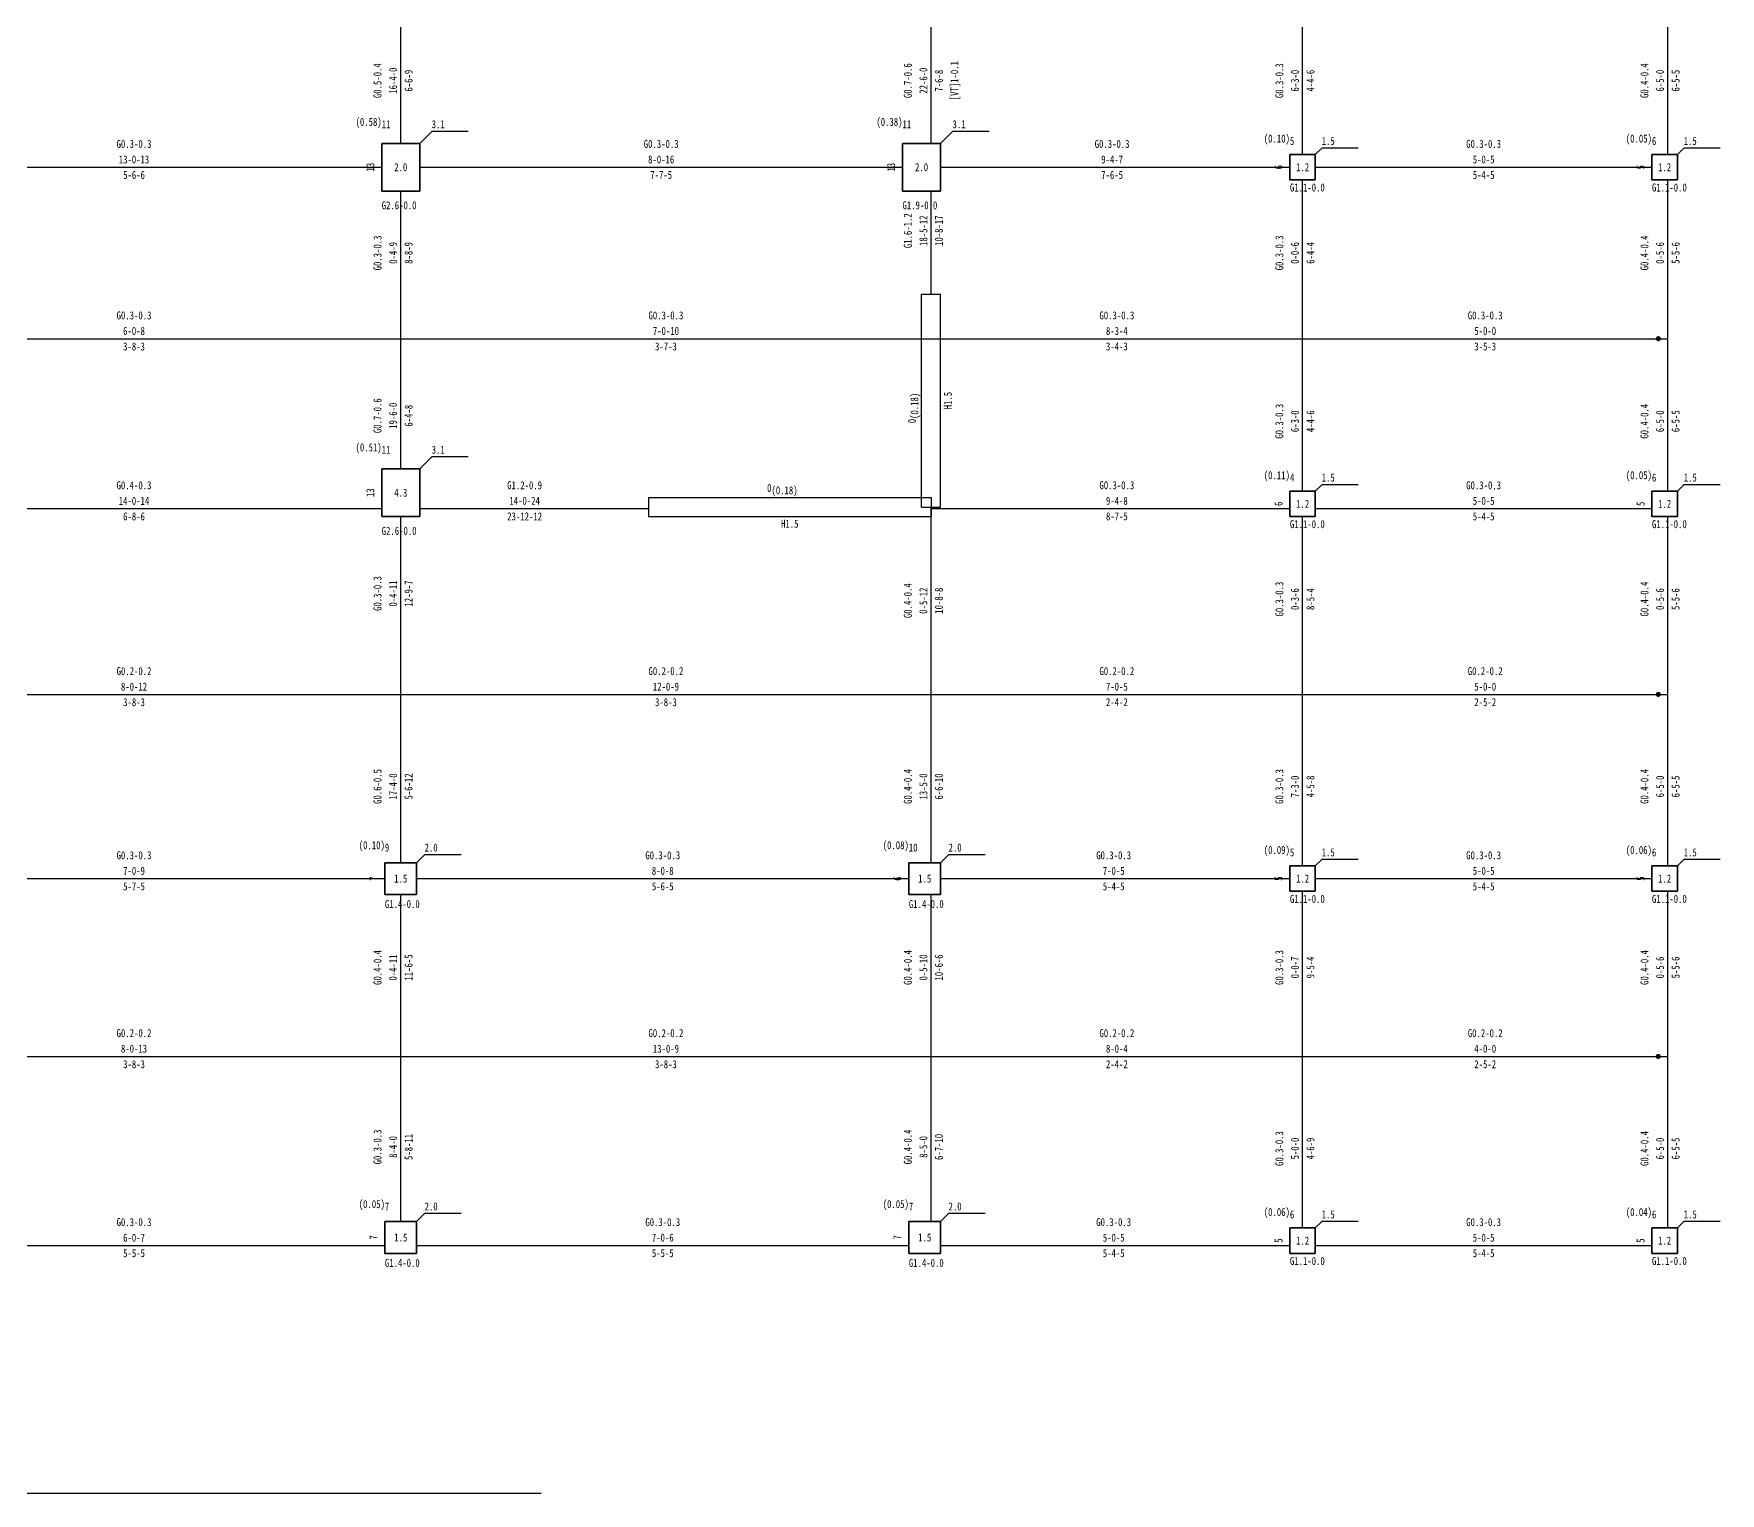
# Model space of a CAD drawing. Header units: millimetres. Extents: x -1455 to 850709, y 32926 to 221881.
# Drawn here: x 824154 to 850709, y 49831 to 72810 of the extents above; entities that cross this region are included whole.
import ezdxf
from ezdxf.enums import TextEntityAlignment as Align

# ---------------------------------------------------------------- set-up
doc = ezdxf.new("R2010")
doc.units = ezdxf.units.MM
doc.layers.add('S_EdgeMemberShadeSctn', color=7, linetype='Continuous', lineweight=9, true_color=0x7f7f7f)
for name, color, linetype, lineweight in [('层15100', 134, 'Continuous', 25), ('层15101', 52, 'Continuous', 25), ('层15103', 84, 'Continuous', 25), ('层15202', 7, 'Continuous', 25), ('层15220', 4, 'Continuous', 25), ('层15221', 2, 'Continuous', 25), ('层15223', 3, 'Continuous', 25)]:
    doc.layers.add(name, color=color, linetype=linetype, lineweight=lineweight)
doc.styles.add('宋体', font='')
doc.styles.get('宋体').set_extended_font_data('宋体')

# ---------------------------------------------------------------- blocks, each defined once
blk = doc.blocks.new('SA2019-4-24-14_40_49')
at = {"layer": '层15100'}
for p, q in [((52.5, 17.375), (52.5, 19.725)), ((60.85, 17.375), (60.85, 19.725)), ((66.7, 17.2), (66.7, 19.725)), ((72.449, 17.2), (72.45, 19.725)), ((44.4, 17), (52.2, 17)), ((52.8, 17), (60.4, 17)), ((61, 17), (66.5, 17)), ((66.9, 17), (72.2, 17)), ((66.7, 14.3), (66.7, 16.8)), ((72.45, 14.3), (72.449, 16.8)), ((52.5, 14.3), (52.5, 16.625)), ((44.1, 14.3), (52.5, 14.3)), ((52.5, 12.25), (52.5, 14.3)), ((52.5, 14.3), (60.85, 14.3)), ((66.7, 11.9), (66.7, 14.3)), ((72.449, 11.9), (72.45, 14.3)), ((44.4, 11.625), (52.2, 11.625)), ((52.5, 8.7), (52.5, 11.5)), ((52.8, 11.625), (56.4, 11.626)), ((60.85, 8.7), (60.85, 11.65)), ((60.85, 11.626), (66.5, 11.626)), ((66.7, 8.7), (66.7, 11.5)), ((66.9, 11.625), (72.2, 11.625)), ((72.45, 8.7), (72.449, 11.5)), ((52.5, 6.05), (52.5, 8.7)), ((60.85, 6.05), (60.85, 8.7)), ((66.7, 6), (66.7, 8.7)), ((72.449, 6), (72.45, 8.7)), ((44.35, 5.8), (52.25, 5.8)), ((52.75, 5.8), (60.5, 5.8)), ((61, 5.8), (66.5, 5.8)), ((66.7, 3), (66.7, 5.6)), ((66.9, 5.8), (72.2, 5.8)), ((72.45, 3), (72.449, 5.6)), ((52.5, 3), (52.5, 5.55)), ((60.85, 3), (60.85, 5.55)), ((52.5, 0.4), (52.5, 3)), ((60.85, 0.4), (60.85, 3)), ((66.7, 0.3), (66.7, 3)), ((72.449, 0.3), (72.45, 3)), ((44.35, 0.025), (52.25, 0.025)), ((52.75, 0.025), (60.5, 0.025)), ((61, 0.025), (66.5, 0.025)), ((66.9, 0.025), (72.2, 0.025))]:
    blk.add_line(p, q, dxfattribs=at)
at = {"layer": '层15100', "color": 2}
blk.add_line((60.85, 15), (60.85, 16.625), dxfattribs=at)
at = {"layer": '层15100', "color": 4}
for p, q in [((60.85, 14.3), (66.7, 14.3)), ((66.7, 14.3), (72.45, 14.3)), ((44.1, 8.7), (52.5, 8.7)), ((52.5, 8.7), (60.85, 8.7)), ((60.85, 8.7), (66.7, 8.7)), ((66.7, 8.7), (72.45, 8.7)), ((44.1, 3), (52.5, 3)), ((52.5, 3), (60.85, 3)), ((60.85, 3), (66.7, 3)), ((66.7, 3), (72.45, 3))]:
    blk.add_line(p, q, dxfattribs=at)
at = {"layer": '层15100', "color": 1, "linetype": 'Continuous', "const_width": 0.04}
for points in [[(72.32, 14.3, 1), (72.28, 14.3, 1)], [(72.32, 8.7, 1), (72.28, 8.7, 1)], [(72.32, 3, 1), (72.28, 3, 1)]]:
    blk.add_lwpolyline(points, format="xyb", close=True, dxfattribs=at)
at = {"layer": '层15103'}
for p, q in [((60.7, 14.3), (60.7, 15)), ((60.7, 15), (61, 15)), ((61, 14.3), (61, 15)), ((60.7, 11.65), (60.7, 14.3)), ((61, 11.65), (61, 14.3)), ((56.4, 11.8), (60.85, 11.8)), ((56.4, 11.8), (56.4, 11.5)), ((60.85, 11.8), (60.85, 11.5)), ((56.4, 11.5), (60.85, 11.5)), ((60.7, 11.65), (61, 11.65))]:
    blk.add_line(p, q, dxfattribs=at)
at = {"layer": '层15202'}
blk.add_line((17.788, -3.877), (54.712, -3.877), dxfattribs=at)
at = {"layer": '层15221'}
for p, q in [((52.8, 17.375), (52.987, 17.562)), ((53.563, 17.562), (52.987, 17.562)), ((61, 17.375), (61.188, 17.562)), ((61.764, 17.562), (61.188, 17.562)), ((66.9, 17.2), (67, 17.3)), ((67.576, 17.3), (67, 17.3)), ((72.6, 17.2), (72.7, 17.3)), ((73.276, 17.3), (72.7, 17.3)), ((52.8, 12.25), (52.987, 12.438)), ((53.563, 12.438), (52.987, 12.438)), ((66.9, 11.9), (67, 12)), ((67.576, 12), (67, 12)), ((72.6, 11.9), (72.7, 12)), ((73.276, 12), (72.7, 12)), ((52.75, 6.05), (52.875, 6.175)), ((53.451, 6.175), (52.875, 6.175)), ((61, 6.05), (61.125, 6.175)), ((61.701, 6.175), (61.125, 6.175)), ((66.9, 6), (67, 6.1)), ((67.576, 6.1), (67, 6.1)), ((72.6, 6), (72.7, 6.1)), ((73.276, 6.1), (72.7, 6.1)), ((52.75, 0.4), (52.875, 0.525)), ((53.451, 0.525), (52.875, 0.525)), ((61, 0.4), (61.125, 0.525)), ((61.701, 0.525), (61.125, 0.525)), ((66.9, 0.3), (67, 0.4)), ((67.576, 0.4), (67, 0.4)), ((72.6, 0.3), (72.7, 0.4)), ((73.276, 0.4), (72.7, 0.4))]:
    blk.add_line(p, q, dxfattribs=at)
at = {"layer": '层15220', "style": '宋体', "width": 0.8}
for s, rotation, p in [('G0.5-0.4', 89.9997, (52.133, 18.362)), ('G0.7-0.6', 89.9997, (60.483, 18.362)), ('[VT]1-0.1', 89.9997, (61.217, 18.362)), ('G0.3-0.3', 89.9997, (66.333, 18.362)), ('G0.4-0.4', 89.98, (72.082, 18.363)), ('16-4-0', 89.9997, (52.378, 18.362)), ('6-6-9', 89.9997, (52.622, 18.362)), ('22-6-0', 89.9997, (60.728, 18.362)), ('7-6-8', 89.9997, (60.972, 18.362)), ('6-3-0', 89.9997, (66.578, 18.362)), ('4-4-6', 89.9997, (66.822, 18.362)), ('6-5-0', 89.98, (72.327, 18.363)), ('6-5-5', 89.98, (72.572, 18.362)), ('G1.6-1.2', 89.9997, (60.483, 16)), ('18-5-12', 89.9997, (60.728, 16)), ('10-8-17', 89.9997, (60.972, 16)), ('G0.3-0.3', 89.9997, (52.133, 15.65)), ('0-4-9', 89.9997, (52.378, 15.65)), ('8-8-9', 89.9997, (52.622, 15.65)), ('G0.3-0.3', 89.9997, (66.333, 15.65)), ('0-0-6', 89.9997, (66.578, 15.65)), ('6-4-4', 89.9997, (66.822, 15.65)), ('G0.4-0.4', 90.0194, (72.082, 15.65)), ('0-5-6', 90.0194, (72.327, 15.65)), ('5-5-6', 90.0194, (72.572, 15.65)), ('G0.7-0.6', 89.9997, (52.133, 13.087)), ('19-6-0', 89.9997, (52.378, 13.087)), ('6-4-8', 89.9997, (52.622, 13.087)), ('G0.3-0.3', 89.9997, (66.333, 13)), ('6-3-0', 89.9997, (66.578, 13)), ('4-4-6', 89.9997, (66.822, 13)), ('G0.4-0.4', 89.98, (72.082, 13)), ('6-5-0', 89.98, (72.327, 13)), ('6-5-5', 89.98, (72.572, 13)), ('G0.3-0.3', 89.9997, (52.133, 10.288)), ('0-4-11', 89.9997, (52.378, 10.288)), ('12-9-7', 89.9997, (52.622, 10.288)), ('G0.4-0.4', 89.9997, (60.483, 10.175)), ('0-5-12', 89.9997, (60.728, 10.175)), ('10-8-8', 89.9997, (60.972, 10.175)), ('G0.3-0.3', 89.9997, (66.333, 10.2)), ('0-3-6', 89.9997, (66.578, 10.2)), ('8-5-4', 89.9997, (66.822, 10.2)), ('G0.4-0.4', 90.0194, (72.082, 10.2)), ('0-5-6', 90.0194, (72.327, 10.2)), ('5-5-6', 90.0194, (72.572, 10.2)), ('G0.6-0.5', 89.9997, (52.133, 7.25)), ('17-4-0', 89.9997, (52.378, 7.25)), ('5-6-12', 89.9997, (52.622, 7.25)), ('G0.4-0.4', 89.9997, (60.483, 7.25)), ('13-5-0', 89.9997, (60.728, 7.25)), ('6-6-10', 89.9997, (60.972, 7.25)), ('G0.3-0.3', 89.9997, (66.333, 7.25)), ('G0.4-0.4', 89.98, (72.082, 7.25)), ('7-3-0', 89.9997, (66.578, 7.25)), ('4-5-8', 89.9997, (66.822, 7.25)), ('6-5-0', 89.98, (72.327, 7.25)), ('6-5-5', 89.98, (72.572, 7.25)), ('G0.4-0.4', 89.9997, (52.133, 4.4)), ('0-4-11', 89.9997, (52.378, 4.4)), ('11-6-5', 89.9997, (52.622, 4.4)), ('G0.4-0.4', 89.9997, (60.483, 4.4)), ('0-5-10', 89.9997, (60.728, 4.4)), ('10-6-6', 89.9997, (60.972, 4.4)), ('G0.3-0.3', 89.9997, (66.333, 4.4)), ('0-0-7', 89.9997, (66.578, 4.4)), ('9-5-4', 89.9997, (66.822, 4.4)), ('G0.4-0.4', 90.0194, (72.082, 4.4)), ('0-5-6', 90.0194, (72.327, 4.4)), ('5-5-6', 90.0194, (72.572, 4.4)), ('G0.3-0.3', 89.9997, (52.133, 1.575)), ('8-4-0', 89.9997, (52.378, 1.575)), ('5-8-11', 89.9997, (52.622, 1.575)), ('G0.4-0.4', 89.9997, (60.483, 1.575)), ('8-5-0', 89.9997, (60.728, 1.575)), ('6-7-10', 89.9997, (60.972, 1.575)), ('G0.3-0.3', 89.9997, (66.333, 1.55)), ('5-0-0', 89.9997, (66.578, 1.55)), ('4-6-9', 89.9997, (66.822, 1.55)), ('G0.4-0.4', 89.98, (72.082, 1.55)), ('6-5-0', 89.98, (72.327, 1.55)), ('6-5-5', 89.98, (72.572, 1.55))]:
    blk.add_text(s, height=0.126, rotation=rotation, dxfattribs=at).set_placement(p, align=Align.MIDDLE_CENTER)
for s, p in [('G0.3-0.3', (48.3, 17.367)), ('G0.3-0.3', (56.6, 17.367)), ('G0.3-0.3', (63.7, 17.367)), ('G0.3-0.3', (69.55, 17.367)), ('13-0-13', (48.3, 17.122)), ('8-0-16', (56.6, 17.122)), ('9-4-7', (63.7, 17.122)), ('5-0-5', (69.55, 17.122)), ('5-6-6', (48.3, 16.878)), ('7-7-5', (56.6, 16.878)), ('7-6-5', (63.7, 16.878)), ('5-4-5', (69.55, 16.878)), ('G0.3-0.3', (48.3, 14.667)), ('G0.3-0.3', (56.675, 14.667)), ('G0.3-0.3', (63.775, 14.667)), ('G0.3-0.3', (69.575, 14.667)), ('6-0-8', (48.3, 14.422)), ('7-0-10', (56.675, 14.422)), ('8-3-4', (63.775, 14.422)), ('5-0-0', (69.575, 14.422)), ('3-8-3', (48.3, 14.178)), ('3-7-3', (56.675, 14.178)), ('3-4-3', (63.775, 14.178)), ('3-5-3', (69.575, 14.178)), ('G0.4-0.3', (48.3, 11.992)), ('G1.2-0.9', (54.45, 11.993)), ('G0.3-0.3', (63.775, 11.993)), ('G0.3-0.3', (69.55, 11.992)), ('14-0-14', (48.3, 11.747)), ('14-0-24', (54.45, 11.748)), ('9-4-8', (63.775, 11.748)), ('5-0-5', (69.55, 11.747)), ('6-8-6', (48.3, 11.503)), ('23-12-12', (54.45, 11.503)), ('8-7-5', (63.775, 11.504)), ('5-4-5', (69.55, 11.503)), ('G0.2-0.2', (48.3, 9.067)), ('G0.2-0.2', (56.675, 9.067)), ('G0.2-0.2', (63.775, 9.067)), ('G0.2-0.2', (69.575, 9.067)), ('8-0-12', (48.3, 8.822)), ('12-0-9', (56.675, 8.822)), ('7-0-5', (63.775, 8.822)), ('5-0-0', (69.575, 8.822)), ('3-8-3', (48.3, 8.578)), ('3-8-3', (56.675, 8.578)), ('2-4-2', (63.775, 8.578)), ('2-5-2', (69.575, 8.578)), ('G0.3-0.3', (48.3, 6.167)), ('G0.3-0.3', (56.625, 6.167)), ('G0.3-0.3', (63.725, 6.167)), ('G0.3-0.3', (69.55, 6.167)), ('7-0-9', (48.3, 5.922)), ('8-0-8', (56.625, 5.922)), ('7-0-5', (63.725, 5.922)), ('5-0-5', (69.55, 5.922)), ('5-7-5', (48.3, 5.678)), ('5-6-5', (56.625, 5.678)), ('5-4-5', (63.725, 5.678)), ('5-4-5', (69.55, 5.678)), ('G0.2-0.2', (48.3, 3.367)), ('G0.2-0.2', (56.675, 3.367)), ('G0.2-0.2', (63.775, 3.367)), ('G0.2-0.2', (69.575, 3.367)), ('8-0-13', (48.3, 3.122)), ('3-8-3', (48.3, 2.878)), ('13-0-9', (56.675, 3.122)), ('3-8-3', (56.675, 2.878)), ('2-4-2', (63.775, 2.878)), ('8-0-4', (63.775, 3.122)), ('4-0-0', (69.575, 3.122)), ('2-5-2', (69.575, 2.878)), ('G0.3-0.3', (48.3, 0.392)), ('G0.3-0.3', (56.625, 0.392)), ('G0.3-0.3', (63.725, 0.392)), ('G0.3-0.3', (69.55, 0.392)), ('6-0-7', (48.3, 0.147)), ('7-0-6', (56.625, 0.147)), ('5-0-5', (63.725, 0.147)), ('5-0-5', (69.55, 0.147)), ('5-5-5', (48.3, -0.097)), ('5-5-5', (56.625, -0.097)), ('5-4-5', (63.725, -0.097)), ('5-4-5', (69.55, -0.097))]:
    blk.add_text(s, height=0.126, dxfattribs=at).set_placement(p, align=Align.MIDDLE_CENTER)
at = {"layer": '层15221', "style": '宋体', "width": 0.8}
for s, p in [('(0.58)', (52.2, 17.613)), ('(0.38)', (60.4, 17.613)), ('(0.10)', (66.5, 17.35)), ('(0.05)', (72.2, 17.35)), ('(0.51)', (52.2, 12.488)), ('(0.11)', (66.5, 12.05)), ('(0.05)', (72.2, 12.05)), ('(0.10)', (52.25, 6.225)), ('(0.08)', (60.5, 6.225)), ('(0.09)', (66.5, 6.15)), ('(0.06)', (72.2, 6.15)), ('(0.05)', (52.25, 0.575)), ('(0.05)', (60.5, 0.575)), ('(0.06)', (66.5, 0.45)), ('(0.04)', (72.2, 0.45))]:
    blk.add_text(s, height=0.126, dxfattribs=at).set_placement(p, align=Align.BOTTOM_RIGHT)
for s, p in [('11', (52.2, 17.613)), ('3.1', (52.987, 17.613)), ('11', (60.4, 17.613)), ('3.1', (61.188, 17.613)), ('5', (66.5, 17.35)), ('1.5', (67, 17.35)), ('6', (72.2, 17.35)), ('1.5', (72.7, 17.35)), ('11', (52.2, 12.488)), ('3.1', (52.987, 12.488)), ('4', (66.5, 12.05)), ('1.5', (67, 12.05)), ('6', (72.2, 12.05)), ('1.5', (72.7, 12.05)), ('9', (52.25, 6.225)), ('2.0', (52.875, 6.225)), ('10', (60.5, 6.225)), ('2.0', (61.125, 6.225)), ('5', (66.5, 6.15)), ('1.5', (67, 6.15)), ('6', (72.2, 6.15)), ('1.5', (72.7, 6.15)), ('7', (52.25, 0.575)), ('2.0', (52.875, 0.575)), ('7', (60.5, 0.575)), ('2.0', (61.125, 0.575)), ('6', (66.5, 0.45)), ('1.5', (67, 0.45)), ('6', (72.2, 0.45)), ('1.5', (72.7, 0.45))]:
    blk.add_text(s, height=0.126, dxfattribs=at).set_placement(p)
for s, p in [('13', (52.02, 17)), ('13', (60.22, 17)), ('6', (66.32, 17)), ('5', (72.02, 17)), ('13', (52.02, 11.875)), ('6', (66.32, 11.7)), ('5', (72.02, 11.7)), ('7', (52.07, 5.8)), ('6', (60.32, 5.8)), ('5', (66.32, 5.8)), ('5', (72.02, 5.8)), ('7', (52.07, 0.15)), ('7', (60.32, 0.15)), ('5', (66.32, 0.1)), ('5', (72.02, 0.1))]:
    blk.add_text(s, height=0.126, rotation=89.9997, dxfattribs=at).set_placement(p, align=Align.MIDDLE_CENTER)
for s, p in [('2.0', (52.5, 17)), ('2.0', (60.7, 17)), ('1.2', (66.7, 17)), ('1.2', (72.4, 17)), ('4.3', (52.5, 11.875)), ('1.2', (66.7, 11.7)), ('1.2', (72.4, 11.7)), ('1.5', (52.5, 5.8)), ('1.5', (60.75, 5.8)), ('1.2', (66.7, 5.8)), ('1.2', (72.4, 5.8)), ('1.5', (52.5, 0.15)), ('1.5', (60.75, 0.15)), ('1.2', (66.7, 0.1)), ('1.2', (72.4, 0.1))]:
    blk.add_text(s, height=0.126, dxfattribs=at).set_placement(p, align=Align.MIDDLE_CENTER)
for s, p in [('G1.1-0.0', (66.5, 16.68)), ('G1.1-0.0', (72.2, 16.68)), ('G2.6-0.0', (52.2, 16.4)), ('G1.9-0.0', (60.4, 16.4)), ('G1.1-0.0', (66.5, 11.38)), ('G1.1-0.0', (72.2, 11.38)), ('G2.6-0.0', (52.2, 11.275)), ('G1.4-0.0', (52.25, 5.4)), ('G1.4-0.0', (60.5, 5.4)), ('G1.1-0.0', (66.5, 5.48)), ('G1.1-0.0', (72.2, 5.48)), ('G1.4-0.0', (52.25, -0.25)), ('G1.4-0.0', (60.5, -0.25)), ('G1.1-0.0', (66.5, -0.22)), ('G1.1-0.0', (72.2, -0.22))]:
    blk.add_text(s, height=0.126, dxfattribs=at).set_placement(p, align=Align.MIDDLE_LEFT)
at = {"layer": '层15223', "style": '宋体', "width": 0.8}
blk.add_text('(0.18)', height=0.126, rotation=89.9997, dxfattribs=at).set_placement((60.65, 13.037))
blk.add_text('H1.5', height=0.126, rotation=89.9997, dxfattribs=at).set_placement((61.05, 13.325), align=Align.TOP_CENTER)
blk.add_text('0', height=0.126, rotation=89.9997, dxfattribs=at).set_placement((60.65, 13.037), align=Align.BOTTOM_RIGHT)
blk.add_text('0', height=0.126, dxfattribs=at).set_placement((58.337, 11.85), align=Align.BOTTOM_RIGHT)
blk.add_text('(0.18)', height=0.126, dxfattribs=at).set_placement((58.337, 11.85))
blk.add_text('H1.5', height=0.126, dxfattribs=at).set_placement((58.625, 11.45), align=Align.TOP_CENTER)
at = {"layer": '层15101'}
mesh = blk.add_polyface(dxfattribs=at)
corners = [(52.2, 16.625), (52.8, 16.625), (52.8, 16.625), (52.2, 16.625), (52.8, 16.625), (52.8, 17.375), (52.8, 17.375), (52.8, 16.625), (52.8, 17.375), (52.2, 17.375), (52.2, 17.375), (52.8, 17.375), (52.2, 17.375), (52.2, 16.625), (52.2, 16.625), (52.2, 17.375)]
mesh.append_faces([[corners[k] for k in face] for face in [(0, 1, 2, 3), (4, 5, 6, 7), (8, 9, 10, 11), (12, 13, 14, 15)]])
mesh = blk.add_polyface(dxfattribs=at)
corners = [(60.4, 16.625), (61, 16.625), (61, 16.625), (60.4, 16.625), (61, 16.625), (61, 17.375), (61, 17.375), (61, 16.625), (61, 17.375), (60.4, 17.375), (60.4, 17.375), (61, 17.375), (60.4, 17.375), (60.4, 16.625), (60.4, 16.625), (60.4, 17.375)]
mesh.append_faces([[corners[k] for k in face] for face in [(0, 1, 2, 3), (4, 5, 6, 7), (8, 9, 10, 11), (12, 13, 14, 15)]])
mesh = blk.add_polyface(dxfattribs=at)
corners = [(66.5, 16.8), (66.9, 16.8), (66.9, 16.8), (66.5, 16.8), (66.9, 16.8), (66.9, 17.2), (66.9, 17.2), (66.9, 16.8), (66.9, 17.2), (66.5, 17.2), (66.5, 17.2), (66.9, 17.2), (66.5, 17.2), (66.5, 16.8), (66.5, 16.8), (66.5, 17.2)]
mesh.append_faces([[corners[k] for k in face] for face in [(0, 1, 2, 3), (4, 5, 6, 7), (8, 9, 10, 11), (12, 13, 14, 15)]])
mesh = blk.add_polyface(dxfattribs=at)
corners = [(72.2, 16.8), (72.6, 16.8), (72.6, 16.8), (72.2, 16.8), (72.6, 16.8), (72.6, 17.2), (72.6, 17.2), (72.6, 16.8), (72.6, 17.2), (72.2, 17.2), (72.2, 17.2), (72.6, 17.2), (72.2, 17.2), (72.2, 16.8), (72.2, 16.8), (72.2, 17.2)]
mesh.append_faces([[corners[k] for k in face] for face in [(0, 1, 2, 3), (4, 5, 6, 7), (8, 9, 10, 11), (12, 13, 14, 15)]])
mesh = blk.add_polyface(dxfattribs=at)
corners = [(52.2, 11.5), (52.8, 11.5), (52.8, 11.5), (52.2, 11.5), (52.8, 11.5), (52.8, 12.25), (52.8, 12.25), (52.8, 11.5), (52.8, 12.25), (52.2, 12.25), (52.2, 12.25), (52.8, 12.25), (52.2, 12.25), (52.2, 11.5), (52.2, 11.5), (52.2, 12.25)]
mesh.append_faces([[corners[k] for k in face] for face in [(0, 1, 2, 3), (4, 5, 6, 7), (8, 9, 10, 11), (12, 13, 14, 15)]])
mesh = blk.add_polyface(dxfattribs=at)
corners = [(66.5, 11.5), (66.9, 11.5), (66.9, 11.5), (66.5, 11.5), (66.9, 11.5), (66.9, 11.9), (66.9, 11.9), (66.9, 11.5), (66.9, 11.9), (66.5, 11.9), (66.5, 11.9), (66.9, 11.9), (66.5, 11.9), (66.5, 11.5), (66.5, 11.5), (66.5, 11.9)]
mesh.append_faces([[corners[k] for k in face] for face in [(0, 1, 2, 3), (4, 5, 6, 7), (8, 9, 10, 11), (12, 13, 14, 15)]])
mesh = blk.add_polyface(dxfattribs=at)
corners = [(72.2, 11.5), (72.6, 11.5), (72.6, 11.5), (72.2, 11.5), (72.6, 11.5), (72.6, 11.9), (72.6, 11.9), (72.6, 11.5), (72.6, 11.9), (72.2, 11.9), (72.2, 11.9), (72.6, 11.9), (72.2, 11.9), (72.2, 11.5), (72.2, 11.5), (72.2, 11.9)]
mesh.append_faces([[corners[k] for k in face] for face in [(0, 1, 2, 3), (4, 5, 6, 7), (8, 9, 10, 11), (12, 13, 14, 15)]])
mesh = blk.add_polyface(dxfattribs=at)
corners = [(52.25, 5.55), (52.75, 5.55), (52.75, 5.55), (52.25, 5.55), (52.75, 5.55), (52.75, 6.05), (52.75, 6.05), (52.75, 5.55), (52.75, 6.05), (52.25, 6.05), (52.25, 6.05), (52.75, 6.05), (52.25, 6.05), (52.25, 5.55), (52.25, 5.55), (52.25, 6.05)]
mesh.append_faces([[corners[k] for k in face] for face in [(0, 1, 2, 3), (4, 5, 6, 7), (8, 9, 10, 11), (12, 13, 14, 15)]])
mesh = blk.add_polyface(dxfattribs=at)
corners = [(60.5, 5.55), (61, 5.55), (61, 5.55), (60.5, 5.55), (61, 5.55), (61, 6.05), (61, 6.05), (61, 5.55), (61, 6.05), (60.5, 6.05), (60.5, 6.05), (61, 6.05), (60.5, 6.05), (60.5, 5.55), (60.5, 5.55), (60.5, 6.05)]
mesh.append_faces([[corners[k] for k in face] for face in [(0, 1, 2, 3), (4, 5, 6, 7), (8, 9, 10, 11), (12, 13, 14, 15)]])
mesh = blk.add_polyface(dxfattribs=at)
corners = [(66.5, 5.6), (66.9, 5.6), (66.9, 5.6), (66.5, 5.6), (66.9, 5.6), (66.9, 6), (66.9, 6), (66.9, 5.6), (66.9, 6), (66.5, 6), (66.5, 6), (66.9, 6), (66.5, 6), (66.5, 5.6), (66.5, 5.6), (66.5, 6)]
mesh.append_faces([[corners[k] for k in face] for face in [(0, 1, 2, 3), (4, 5, 6, 7), (8, 9, 10, 11), (12, 13, 14, 15)]])
mesh = blk.add_polyface(dxfattribs=at)
corners = [(72.2, 5.6), (72.6, 5.6), (72.6, 5.6), (72.2, 5.6), (72.6, 5.6), (72.6, 6), (72.6, 6), (72.6, 5.6), (72.6, 6), (72.2, 6), (72.2, 6), (72.6, 6), (72.2, 6), (72.2, 5.6), (72.2, 5.6), (72.2, 6)]
mesh.append_faces([[corners[k] for k in face] for face in [(0, 1, 2, 3), (4, 5, 6, 7), (8, 9, 10, 11), (12, 13, 14, 15)]])
mesh = blk.add_polyface(dxfattribs=at)
corners = [(52.25, -0.1), (52.75, -0.1), (52.75, -0.1), (52.25, -0.1), (52.75, -0.1), (52.75, 0.4), (52.75, 0.4), (52.75, -0.1), (52.75, 0.4), (52.25, 0.4), (52.25, 0.4), (52.75, 0.4), (52.25, 0.4), (52.25, -0.1), (52.25, -0.1), (52.25, 0.4)]
mesh.append_faces([[corners[k] for k in face] for face in [(0, 1, 2, 3), (4, 5, 6, 7), (8, 9, 10, 11), (12, 13, 14, 15)]])
mesh = blk.add_polyface(dxfattribs=at)
corners = [(60.5, -0.1), (61, -0.1), (61, -0.1), (60.5, -0.1), (61, -0.1), (61, 0.4), (61, 0.4), (61, -0.1), (61, 0.4), (60.5, 0.4), (60.5, 0.4), (61, 0.4), (60.5, 0.4), (60.5, -0.1), (60.5, -0.1), (60.5, 0.4)]
mesh.append_faces([[corners[k] for k in face] for face in [(0, 1, 2, 3), (4, 5, 6, 7), (8, 9, 10, 11), (12, 13, 14, 15)]])
mesh = blk.add_polyface(dxfattribs=at)
corners = [(66.5, -0.1), (66.9, -0.1), (66.9, -0.1), (66.5, -0.1), (66.9, -0.1), (66.9, 0.3), (66.9, 0.3), (66.9, -0.1), (66.9, 0.3), (66.5, 0.3), (66.5, 0.3), (66.9, 0.3), (66.5, 0.3), (66.5, -0.1), (66.5, -0.1), (66.5, 0.3)]
mesh.append_faces([[corners[k] for k in face] for face in [(0, 1, 2, 3), (4, 5, 6, 7), (8, 9, 10, 11), (12, 13, 14, 15)]])
mesh = blk.add_polyface(dxfattribs=at)
corners = [(72.2, -0.1), (72.6, -0.1), (72.6, -0.1), (72.2, -0.1), (72.6, -0.1), (72.6, 0.3), (72.6, 0.3), (72.6, -0.1), (72.6, 0.3), (72.2, 0.3), (72.2, 0.3), (72.6, 0.3), (72.2, 0.3), (72.2, -0.1), (72.2, -0.1), (72.2, 0.3)]
mesh.append_faces([[corners[k] for k in face] for face in [(0, 1, 2, 3), (4, 5, 6, 7), (8, 9, 10, 11), (12, 13, 14, 15)]])

msp = doc.modelspace()

# ---------------------------------------------------------------- block references
at = {"layer": 'S_EdgeMemberShadeSctn', "xscale": 1000, "yscale": 1000, "zscale": 1000}
msp.add_blockref('SA2019-4-24-14_40_49', (777432.771, 53708.533), dxfattribs=at)

doc.saveas('drawing.dxf')
